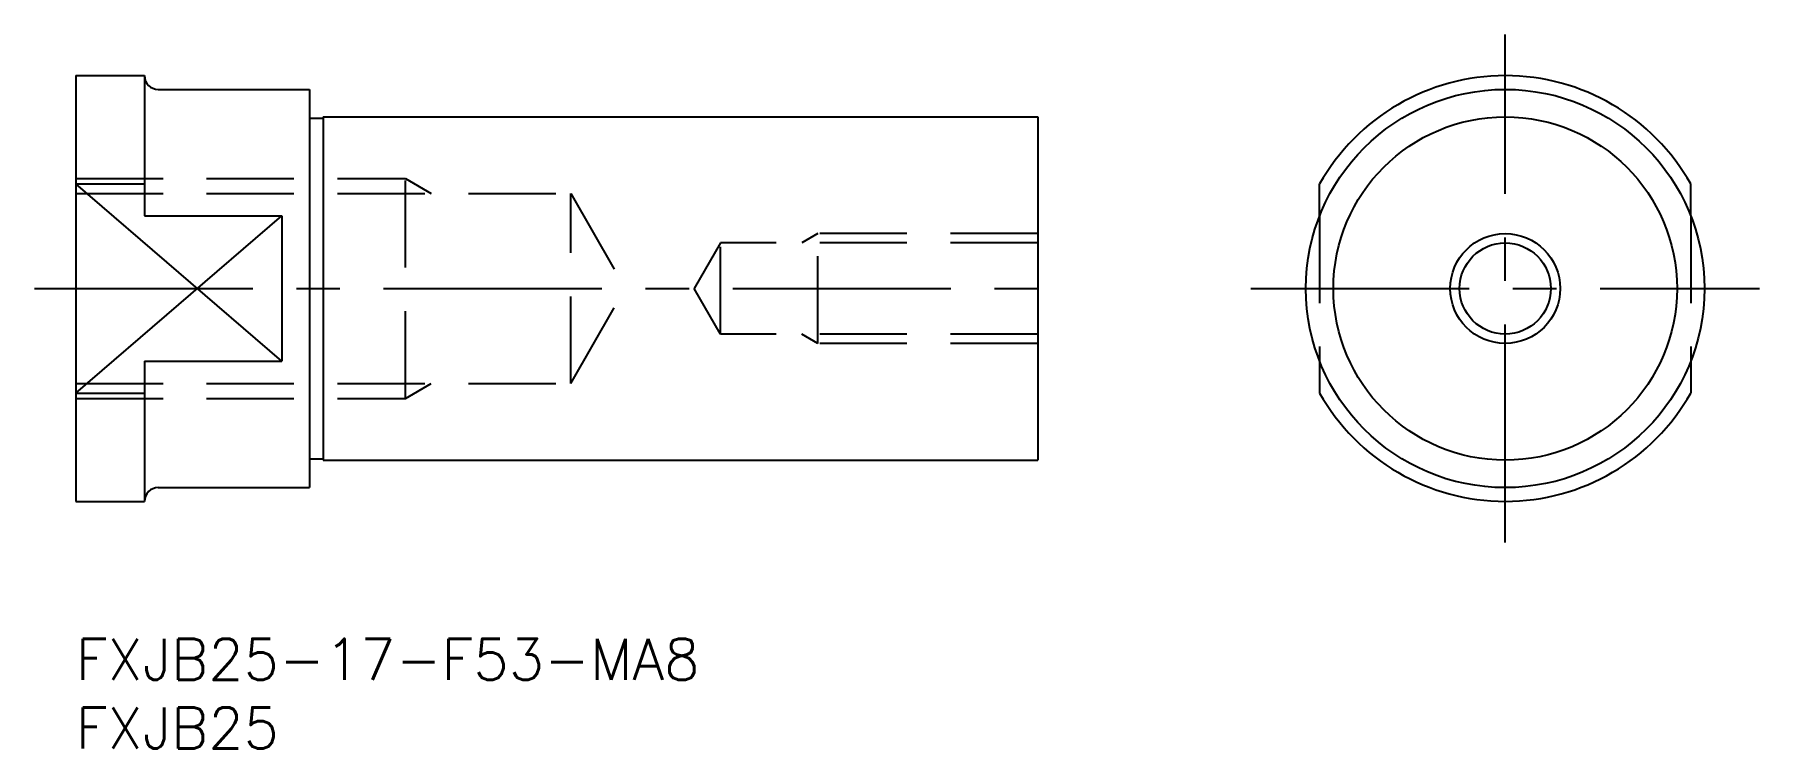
# Model space of a CAD drawing. Extents: x -3 to 122, y -8 to 44.
import ezdxf

# ---------------------------------------------------------------- set-up
doc = ezdxf.new("R2010")
doc.units = 0
doc.header["$LTSCALE"] = 0.5
doc.linetypes.add('CENTER', pattern=[50.8, 31.75, -6.35, 6.35, -6.35])
doc.linetypes.add('DASHED', pattern=[19.05, 12.7, -6.35])
for name, color, linetype in [('MSM_CENTER', 1, 'CENTER'), ('MSM_CONTINUOUS', 7, 'CONTINUOUS'), ('MSM_DASHED', 4, 'DASHED'), ('MSM_NARROW', 5, 'CONTINUOUS'), ('MSM_PART_NUMBER', 7, 'CONTINUOUS')]:
    doc.layers.add(name, color=color, linetype=linetype)
doc.styles.get("Standard").update_dxf_attribs({"font": 'txt.shx', "height": 3, "bigfont": 'bigfont.shx'})

msp = doc.modelspace()

# ---------------------------------------------------------------- linework, layer by layer
at = {"layer": 'MSM_CENTER'}
for p, q in [((104, 7), (104, 44)), ((-3, 25.5), (73, 25.5)), ((85.5, 25.5), (122.5, 25.5))]:
    msp.add_line(p, q, dxfattribs=at)
at = {"layer": 'MSM_CONTINUOUS'}
for p, q in [((0, 41), (0, 10)), ((0, 41), (5, 41)), ((5, 41), (5, 30.79)), ((6, 40), (17, 40)), ((17, 40), (17, 11)), ((17, 37.9), (18, 37.9)), ((18, 38), (70, 38)), ((18, 38), (18, 13)), ((70, 38), (70, 13)), ((0, 33.12), (5, 33.12)), ((90.5, 30.79), (90.5, 33.12)), ((117.5, 30.79), (117.5, 33.12)), ((5, 30.79), (15, 30.79)), ((15, 30.79), (15, 20.21)), ((5, 20.21), (15, 20.21)), ((5, 20.21), (5, 10)), ((90.5, 20.21), (90.5, 17.88)), ((117.5, 20.21), (117.5, 17.88)), ((0, 17.88), (5, 17.88)), ((17, 13.1), (18, 13.1)), ((18, 13), (70, 13)), ((6, 11), (17, 11)), ((0, 10), (5, 10))]:
    msp.add_line(p, q, dxfattribs=at)
for radius in [14.5, 12.5, 3.32]:
    msp.add_circle((104, 25.5), radius, dxfattribs=at)
for centre, radius, start, end in [((6, 41), 1, 180, 270), ((104, 25.5), 15.5, 29.4287, 150.5713), ((104, 25.5), 15.5, 209.4287, 330.5713), ((6, 10), 1, 90, 180)]:
    msp.add_arc(centre, radius, start, end, dxfattribs=at)
at = {"layer": 'MSM_DASHED'}
for p, q in [((0, 33.5), (24, 33.5)), ((24, 17.5), (24, 33.5)), ((24, 33.5), (25.87, 32.42)), ((0, 32.42), (36.01, 32.42)), ((36.01, 18.58), (36.01, 32.42)), ((36.01, 32.42), (40, 25.5)), ((90.5, 30.79), (90.5, 20.21)), ((117.5, 30.79), (117.5, 20.21)), ((54, 29.5), (52.83, 28.82)), ((54, 21.5), (54, 29.5)), ((70, 29.5), (54, 29.5)), ((46.92, 28.82), (45, 25.5)), ((46.92, 22.18), (46.92, 28.82)), ((70, 28.82), (46.92, 28.82)), ((36.01, 18.58), (40, 25.5)), ((46.92, 22.18), (45, 25.5)), ((70, 22.18), (46.92, 22.18)), ((54, 21.5), (52.83, 22.18)), ((70, 21.5), (54, 21.5)), ((0, 18.58), (36.01, 18.58)), ((24, 17.5), (25.87, 18.58)), ((0, 17.5), (24, 17.5))]:
    msp.add_line(p, q, dxfattribs=at)
at = {"layer": 'MSM_NARROW'}
for p, q in [((15, 20.21), (0, 33.12)), ((0, 17.88), (15, 30.79))]:
    msp.add_line(p, q, dxfattribs=at)
msp.add_circle((104, 25.5), 4, dxfattribs=at)

# ---------------------------------------------------------------- texts
at = {"layer": 'MSM_PART_NUMBER', "color": 7, "linetype": 'CONTINUOUS'}
for s, p in [('FXJB25-17-F53-MA8', (0, -3)), ('FXJB25', (0, -8))]:
    msp.add_text(s, height=3, dxfattribs=at).set_placement(p)

doc.saveas('drawing.dxf')
